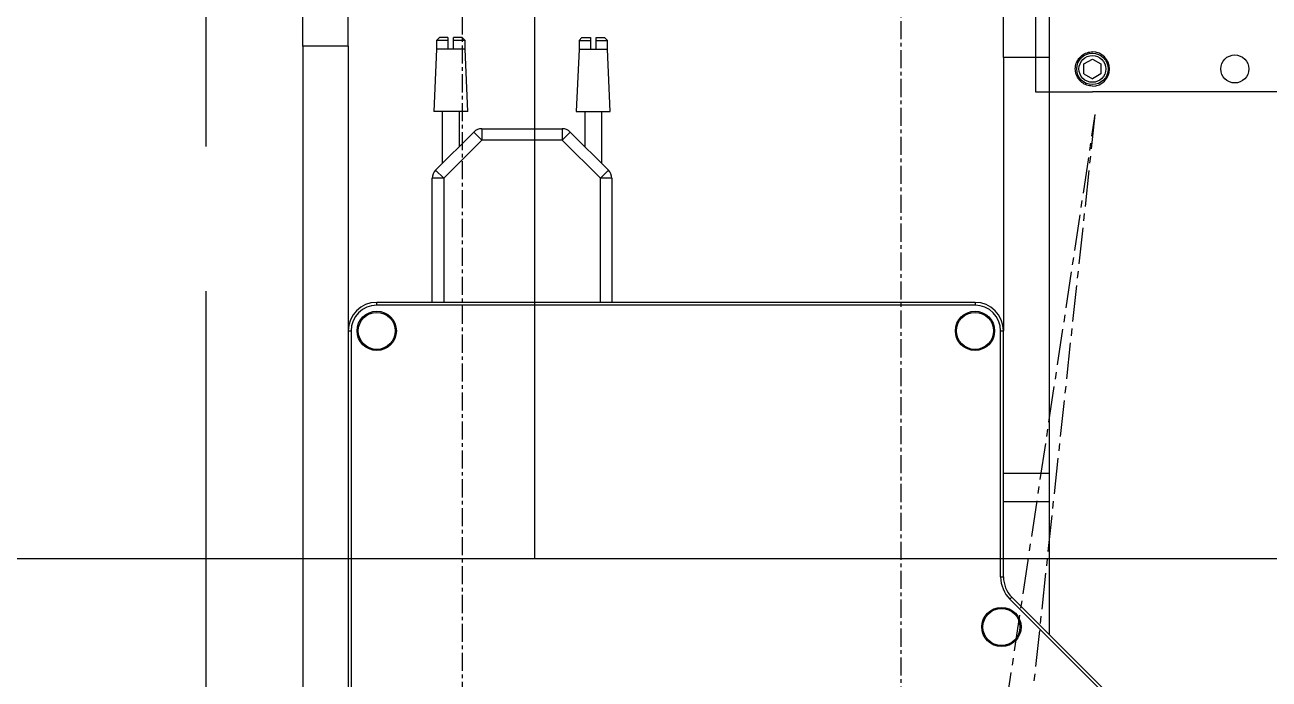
# Model space of a CAD drawing. Extents: x 500 to 100500, y -14500 to 21140.
# Drawn here: x 7954.9 to 8173.3, y -10017 to -9902.1 of the extents above; entities that cross this region are included whole.
import ezdxf

# ---------------------------------------------------------------- set-up
doc = ezdxf.new("R2010")
doc.units = 0
doc.linetypes.add('CENTER', pattern=[10.16, 6.35, -1.27, 1.27, -1.27])
doc.layers.get('0').update_dxf_attribs({"linetype": 'CONTINUOUS'})
for name, color, linetype in [('30', 111, 'CONTINUOUS'), ('Center', 1, 'CENTER'), ('D', 7, 'CONTINUOUS'), ('SLD-0', 7, 'CONTINUOUS')]:
    doc.layers.add(name, color=color, linetype=linetype)

# ---------------------------------------------------------------- blocks, each defined once
blk = doc.blocks.new('KJA$C3C655F6F')
at = {"layer": '30', "linetype": 'Continuous', "lineweight": 25}
for p, q in [((-28.26, 291.5), (-28.26, 292)), ((76.74, 292), (-28.26, 292)), ((76.74, 291.5), (-28.26, 291.5)), ((76.74, 292), (76.74, 291.5)), ((-33.26, 287), (-32.76, 287)), ((-33.26, 287), (-33.26, 87.4)), ((-32.76, 287), (-32.76, 87.4)), ((81.24, 243.78), (81.24, 287)), ((81.24, 287), (81.74, 287)), ((81.74, 243.78), (81.74, 287)), ((81.24, 243.78), (81.74, 243.78)), ((82.85, 239.9), (83.21, 240.25)), ((159.28, 164.18), (83.21, 240.25)), ((158.92, 163.82), (82.85, 239.9))]:
    blk.add_line(p, q, dxfattribs=at)
for centre, radius in [((-28.26, 287), 3.45), ((76.74, 287), 3.45), ((-28.26, 287), 3.25), ((76.74, 287), 3.25), ((81.38, 235), 3.45), ((81.38, 235), 3.25)]:
    blk.add_circle(centre, radius, dxfattribs=at)
for centre, radius, start, end in [((-28.26, 287), 5, 90, 180), ((-28.26, 287), 4.5, 90, 180), ((76.74, 287), 5, 0, 90), ((76.74, 287), 4.5, 0, 90), ((86.74, 243.78), 5.5, 180, 225), ((86.74, 243.78), 5, 180, 225)]:
    blk.add_arc(centre, radius, start, end, dxfattribs=at)
blk = doc.blocks.new('KJ특성 TURN')
at = {"layer": 'Center', "ltscale": 0.5}
for p, q in [((9197.78, -70811.09), (9197.78, -71397.09)), ((9120.78, -70830.59), (9120.78, -71399.09))]:
    blk.add_line(p, q, dxfattribs=at)
at = {"layer": 'SLD-0'}
for p, q in [((9092.78, -71044.09), (9092.78, -71004.09)), ((9100.78, -71044.09), (9100.78, -71004.09)), ((9215.78, -71046.09), (9215.78, -71016.09)), ((9223.78, -71016.09), (9223.78, -71046.09)), ((9100.78, -71044.09), (9092.78, -71044.09)), ((9092.78, -71044.09), (9092.78, -71239.09)), ((9100.78, -71044.09), (9100.78, -71094.09)), ((9116.28, -71044.59), (9115.8, -71055.59)), ((9116.78, -71042.59), (9116.28, -71043.09)), ((9116.28, -71043.09), (9116.28, -71044.59)), ((9118.28, -71043.09), (9116.28, -71043.09)), ((9118.28, -71044.59), (9116.28, -71044.59)), ((9118.28, -71042.59), (9116.78, -71042.59)), ((9118.28, -71042.59), (9118.28, -71043.09)), ((9118.28, -71043.09), (9118.28, -71044.59)), ((9119.28, -71044.59), (9118.28, -71044.59)), ((9120.78, -71042.59), (9119.28, -71042.59)), ((9119.28, -71043.09), (9119.28, -71042.59)), ((9121.28, -71043.09), (9119.28, -71043.09)), ((9119.28, -71044.59), (9119.28, -71043.09)), ((9121.28, -71044.59), (9119.28, -71044.59)), ((9121.28, -71043.09), (9120.78, -71042.59)), ((9121.28, -71044.59), (9121.28, -71043.09)), ((9121.76, -71055.59), (9121.28, -71044.59)), ((9141.28, -71044.59), (9140.8, -71055.59)), ((9141.78, -71042.59), (9141.28, -71043.09)), ((9141.28, -71043.09), (9141.28, -71044.59)), ((9141.28, -71043.09), (9143.28, -71043.09)), ((9141.28, -71044.59), (9143.28, -71044.59)), ((9141.78, -71042.59), (9143.28, -71042.59)), ((9143.28, -71042.59), (9143.28, -71043.09)), ((9143.28, -71043.09), (9143.28, -71044.59)), ((9143.28, -71044.59), (9144.28, -71044.59)), ((9144.28, -71042.59), (9145.78, -71042.59)), ((9144.28, -71043.09), (9144.28, -71042.59)), ((9144.28, -71043.09), (9146.28, -71043.09)), ((9144.28, -71044.59), (9144.28, -71043.09)), ((9144.28, -71044.59), (9146.28, -71044.59)), ((9146.28, -71043.09), (9145.78, -71042.59)), ((9146.28, -71044.59), (9146.28, -71043.09)), ((9146.76, -71055.59), (9146.28, -71044.59)), ((9223.78, -71046.09), (9215.78, -71046.09)), ((9215.78, -71046.09), (9215.78, -71094.09)), ((9223.78, -71046.09), (9223.78, -71119.09)), ((9121.76, -71055.59), (9115.8, -71055.59)), ((9117.28, -71055.59), (9117.28, -71064.71)), ((9120.28, -71061.71), (9120.28, -71055.59)), ((9140.8, -71055.59), (9146.76, -71055.59)), ((9142.28, -71055.59), (9142.28, -71061.71)), ((9145.28, -71064.71), (9145.28, -71055.59)), ((9116.11, -71065.88), (9122.82, -71059.18)), ((9124.23, -71060.59), (9122.82, -71059.18)), ((9124.23, -71058.59), (9138.33, -71058.59)), ((9124.23, -71058.59), (9124.23, -71060.59)), ((9138.33, -71058.59), (9138.33, -71060.59)), ((9139.74, -71059.18), (9138.33, -71060.59)), ((9139.74, -71059.18), (9146.44, -71065.88)), ((9124.23, -71060.59), (9117.53, -71067.29)), ((9138.33, -71060.59), (9124.23, -71060.59)), ((9145.03, -71067.29), (9138.33, -71060.59)), ((9117.53, -71067.29), (9116.11, -71065.88)), ((9146.44, -71065.88), (9145.03, -71067.29)), ((9117.53, -71067.29), (9115.53, -71067.29)), ((9115.53, -71089.09), (9115.53, -71067.29)), ((9117.53, -71067.29), (9117.53, -71089.09)), ((9147.03, -71067.29), (9145.03, -71067.29)), ((9145.03, -71089.09), (9145.03, -71067.29)), ((9147.03, -71067.29), (9147.03, -71089.09)), ((9215.78, -71119.09), (9223.78, -71119.09)), ((9223.78, -71119.09), (9223.78, -71124.09)), ((9223.78, -71124.09), (9215.78, -71124.09)), ((9223.78, -71124.09), (9223.78, -71147.38))]:
    blk.add_line(p, q, dxfattribs=at)
for centre, start, end in [((9124.23, -71060.59), 90, 135), ((9138.33, -71060.59), 45, 90), ((9117.53, -71067.29), 135, 180), ((9145.03, -71067.29), 0, 45)]:
    blk.add_arc(centre, 2, start, end, dxfattribs=at)
at = {"layer": '30'}
blk.add_blockref('KJA$C3C655F6F', (9134.04, -71381.09), dxfattribs=at)
blk = doc.blocks.new('KJVision F 2')
at = {"color": 3, "linetype": 'Continuous', "lineweight": 25}
for p, q in [((-5723.22, -76483.19, -96.77), (-5723.22, -76759.69, -96.77)), ((-5723.22, -76742.69, -96.77), (-5723.22, -76758.69, -96.77)), ((-5714.72, -76754.82, -96.77), (-5713.22, -76753.96, -96.77)), ((-5714.72, -76756.55, -96.77), (-5714.72, -76754.82, -96.77)), ((-5713.22, -76753.96, -96.77), (-5711.72, -76754.82, -96.77)), ((-5711.72, -76754.82, -96.77), (-5711.72, -76756.55, -96.77)), ((-5714.72, -76756.55, -96.77), (-5713.22, -76757.42, -96.77)), ((-5711.72, -76756.55, -96.77), (-5713.22, -76757.42, -96.77)), ((-5723.22, -76758.69, -96.77), (-5723.22, -76758.69, -96.77)), ((-5723.22, -76758.69, -96.77), (-5723.22, -76758.69, -96.77)), ((-5723.22, -76759.69, -96.77), (-5713.22, -76759.69, -96.77)), ((-5583.22, -76759.69, -96.77), (-5713.22, -76759.69, -96.77))]:
    blk.add_line(p, q, dxfattribs=at)
at = {"color": 3}
for p in [(-5912.72, -78093.69, -96.77), (-5755.72, -77163.69, -96.77)]:
    blk.add_line(p, (-5712.72, -76763.69, -96.77), dxfattribs=at)
at = {"color": 3, "linetype": 'Continuous', "lineweight": 25}
for centre, radius in [((-5713.22, -76755.69, -96.77), 2.75), ((-5713.22, -76755.69, -96.77), 2.35), ((-5688.22, -76755.69, -96.77), 2.46)]:
    blk.add_circle(centre, radius, dxfattribs=at)
blk.add_arc((-5713.22, -76755.69, -96.77), 3, 270, 90, dxfattribs=at)
blk.add_open_spline([(-5713.22, -76758.69, -96.77), (-5713.55, -76758.66, -96.77), (-5714.21, -76758.59, -96.77), (-5715.09, -76758.1, -96.77), (-5715.78, -76757.36, -96.77), (-5716.19, -76756.42, -96.77), (-5716.26, -76755.41, -96.77), (-5716.01, -76754.44, -96.77), (-5715.46, -76753.61, -96.77), (-5714.66, -76752.99, -96.77), (-5713.86, -76752.72, -96.77), (-5713.37, -76752.69, -96.77), (-5713.22, -76752.69, -96.77)], degree=3, knots=[0, 0, 0, 0, 0.104157, 0.20821, 0.314967, 0.424079, 0.530103, 0.632333, 0.736, 0.843986, 0.952648, 1, 1, 1, 1], dxfattribs=at)
at = {"layer": 'Center', "color": 3, "ltscale": 20}
blk.add_line((-5386.22, -76388.32, -96.77), (-5386.22, -78093.69, -96.77), dxfattribs=at)
at = {"layer": 'D', "color": 3, "elevation": -96.77}
blk.add_lwpolyline([(-5536.22, -76429.7), (-5087.22, -76429.7), (-5087.22, -76841.7), (-5536.22, -76841.7)], close=True, dxfattribs=at)
at = {"layer": 'Center'}
blk.add_blockref('KJ특성 TURN', (-14462, -5707.6, -96.77), dxfattribs=at)
blk = doc.blocks.new('KJVision F')
at = {"layer": 'D', "color": 2, "elevation": -10.47}
blk.add_lwpolyline([(8347.12, -70673.15), (8796.12, -70673.15), (8796.12, -71085.15), (8347.12, -71085.15)], close=True, dxfattribs=at)

msp = doc.modelspace()

# ---------------------------------------------------------------- block references
msp.add_blockref('KJVision F', (-751.77, 61089.26, -65.34))
at = {"layer": 'Center'}
for p in [(13372.87, 66845.81, 20.95), (13855.47, 66845.81, 20.95)]:
    msp.add_blockref('KJVision F 2', p, dxfattribs=at)

doc.saveas('drawing.dxf')
